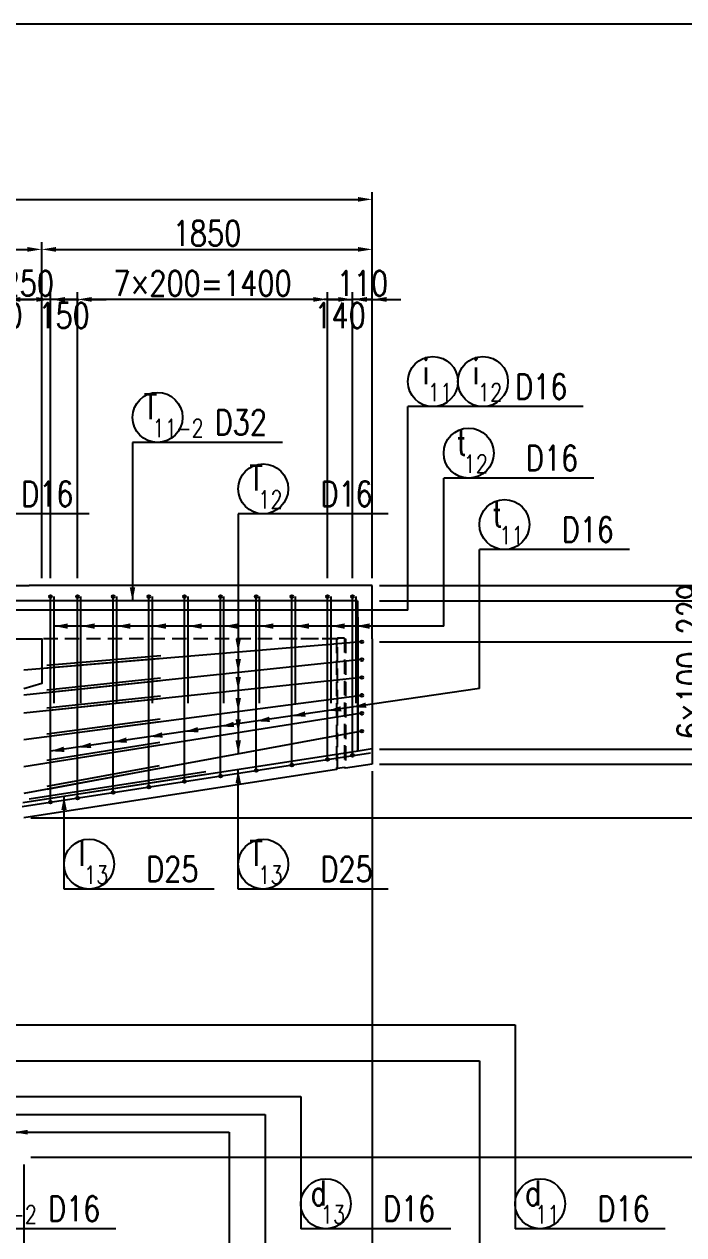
# Model space of a CAD drawing. Header units: millimetres. Extents: x -41433 to 131500, y -94900 to 39745.
# Drawn here: x 14152 to 17844, y -26274 to -19500 of the extents above; entities that cross this region are included whole.
import ezdxf
from ezdxf.enums import TextEntityAlignment as Align

# ---------------------------------------------------------------- set-up
doc = ezdxf.new("R2010")
doc.units = ezdxf.units.MM
doc.header["$LTSCALE"] = 160
doc.header["$MEASUREMENT"] = 0
doc.linetypes.add('DASHED', pattern=[0.75, 0.5, -0.25])
doc.layers.get('0').update_dxf_attribs({"linetype": 'CONTINUOUS'})
doc.layers.get('DEFPOINTS').update_dxf_attribs({"color": 53, "linetype": 'CONTINUOUS'})
for name, color, linetype in [('DIM', 6, 'CONTINUOUS'), ('DIM-L', 6, 'CONTINUOUS'), ('GAIKEI-KEIKAKU', 4, 'CONTINUOUS'), ('TEKKIN-C', 3, 'CONTINUOUS'), ('TEKKIN-S', 3, 'CONTINUOUS'), ('TEXT', 4, 'CONTINUOUS')]:
    doc.layers.add(name, color=color, linetype=linetype)
doc.styles.add('DIM-TEXT', font='ROMANS', dxfattribs={"width": 0.8, "bigfont": 'EXTFONT'})
doc.styles.add('romans', font='romans.shx', dxfattribs={"bigfont": 'extfont.shx'})
doc.dimstyles.new('DIM40', dxfattribs={"dimscale": 40, "dimtxt": 3.5, "dimasz": 2, "dimexe": 1, "dimexo": 1, "dimgap": 0.5, "dimtad": 1, "dimdec": 0, "dimzin": 9, "dimdsep": 46, "dimtxsty": 'DIM-TEXT', "dimcen": 0, "dimclrt": 4, "dimaunit": 1, "dimadec": 4, "dimazin": 0, "dimtfac": 1, "dimtdec": 0, "dimtix": 1, "dimtmove": 2, "dimatfit": 0, "dimfxl": 1, "dimlwd": -1, "dimlwe": -1, "dimarcsym": 0})

# ---------------------------------------------------------------- blocks, each defined once
blk = doc.blocks.new('*D774')
at = {"layer": 'DEFPOINTS', "color": 0, "transparency": 16777216}
for p in [(16100, -23640), (14150, -25840), (16100, -28300)]:
    blk.add_point(p, dxfattribs=at)
at = {"layer": 'DIM', "color": 0, "transparency": 16777216}
for p, q in [((16100, -23680), (16100, -28340)), ((14150, -25880), (14150, -28340)), ((14230, -28300), (16020, -28300))]:
    blk.add_line(p, q, dxfattribs=at)
for points in [[(14230, -28286.7), (14230, -28313.3), (14150, -28300)], [(16020, -28286.7), (16020, -28313.3), (16100, -28300)]]:
    blk.add_solid(points, dxfattribs=at)
at = {"layer": 'DIM', "color": 4, "transparency": 16777216, "insert": (15125, -28210), "char_height": 140, "attachment_point": 5, "style": 'DIM-TEXT'}
blk.add_mtext('1950', dxfattribs=at)
blk = doc.blocks.new('*D787')
at = {"layer": 'DEFPOINTS', "color": 0, "transparency": 16777216}
for p in [(16100, -20480), (10150, -21840), (16100, -22640)]:
    blk.add_point(p, dxfattribs=at)
at = {"layer": 'DIM', "color": 0, "transparency": 16777216}
for p, q in [((10150, -21800), (10150, -20440)), ((16100, -22600), (16100, -20440)), ((10230, -20480), (16020, -20480))]:
    blk.add_line(p, q, dxfattribs=at)
for points in [[(10230, -20466.7), (10230, -20493.3), (10150, -20480)], [(16020, -20466.7), (16020, -20493.3), (16100, -20480)]]:
    blk.add_solid(points, dxfattribs=at)
at = {"layer": 'DIM', "color": 4, "transparency": 16777216, "insert": (13125, -20390), "char_height": 140, "attachment_point": 5, "style": 'DIM-TEXT'}
blk.add_mtext('5950', dxfattribs=at)
blk = doc.blocks.new('*D794')
at = {"layer": 'DEFPOINTS', "color": 0, "transparency": 16777216}
for p in [(14250, -20760), (13250, -22640), (14250, -22640)]:
    blk.add_point(p, dxfattribs=at)
at = {"layer": 'DIM', "color": 0, "transparency": 16777216}
for p, q in [((13250, -22600), (13250, -20720)), ((14250, -22600), (14250, -20720)), ((13330, -20760), (14170, -20760))]:
    blk.add_line(p, q, dxfattribs=at)
for points in [[(13330, -20746.7), (13330, -20773.3), (13250, -20760)], [(14170, -20746.7), (14170, -20773.3), (14250, -20760)]]:
    blk.add_solid(points, dxfattribs=at)
at = {"layer": 'DIM', "color": 4, "transparency": 16777216, "insert": (13750, -20670), "char_height": 140, "attachment_point": 5, "style": 'DIM-TEXT'}
blk.add_mtext('1000', dxfattribs=at)
blk = doc.blocks.new('*D795')
at = {"layer": 'DEFPOINTS', "color": 0, "transparency": 16777216}
for p in [(16100, -20760), (14250, -22640), (16100, -22640)]:
    blk.add_point(p, dxfattribs=at)
at = {"layer": 'DIM', "color": 0, "transparency": 16777216}
for p, q in [((14250, -22600), (14250, -20720)), ((16100, -22600), (16100, -20720)), ((14330, -20760), (16020, -20760))]:
    blk.add_line(p, q, dxfattribs=at)
for points in [[(14330, -20746.7), (14330, -20773.3), (14250, -20760)], [(16020, -20746.7), (16020, -20773.3), (16100, -20760)]]:
    blk.add_solid(points, dxfattribs=at)
at = {"layer": 'DIM', "color": 4, "transparency": 16777216, "insert": (15175, -20670), "char_height": 140, "attachment_point": 5, "style": 'DIM-TEXT'}
blk.add_mtext('1850', dxfattribs=at)
blk = doc.blocks.new('*D798')
at = {"layer": 'DEFPOINTS', "color": 0, "transparency": 16777216}
for p in [(15990, -21040), (15990, -22640), (16100, -22640)]:
    blk.add_point(p, dxfattribs=at)
at = {"layer": 'DIM', "color": 0, "transparency": 16777216}
for p, q in [((15910, -21040), (15830, -21040)), ((15990, -22600), (15990, -21000)), ((16100, -21040), (15990, -21040)), ((16100, -22600), (16100, -21000)), ((16180, -21040), (16260, -21040))]:
    blk.add_line(p, q, dxfattribs=at)
for points in [[(15910, -21026.7), (15910, -21053.3), (15990, -21040)], [(16180, -21026.7), (16180, -21053.3), (16100, -21040)]]:
    blk.add_solid(points, dxfattribs=at)
at = {"layer": 'DIM', "color": 4, "transparency": 16777216, "insert": (16045, -20950), "char_height": 140, "attachment_point": 5, "style": 'DIM-TEXT'}
blk.add_mtext('110', dxfattribs=at)
blk = doc.blocks.new('*D799')
at = {"layer": 'DEFPOINTS', "color": 0, "transparency": 16777216}
for p in [(16100, -22640), (14150, -25840), (18760, -25840)]:
    blk.add_point(p, dxfattribs=at)
at = {"layer": 'DIM', "color": 0, "transparency": 16777216}
for p, q in [((16140, -22640), (18800, -22640)), ((18760, -22720), (18760, -25760)), ((14190, -25840), (18800, -25840))]:
    blk.add_line(p, q, dxfattribs=at)
for points in [[(18746.7, -22720), (18773.3, -22720), (18760, -22640)], [(18746.7, -25760), (18773.3, -25760), (18760, -25840)]]:
    blk.add_solid(points, dxfattribs=at)
at = {"layer": 'DIM', "color": 4, "transparency": 16777216, "insert": (18670, -24240), "char_height": 140, "attachment_point": 5, "rotation": 90, "style": 'DIM-TEXT'}
blk.add_mtext('3200', dxfattribs=at)
blk = doc.blocks.new('*D800')
at = {"layer": 'DEFPOINTS', "color": 0, "transparency": 16777216}
for p in [(14150, -23940), (14150, -25840), (18480, -25840)]:
    blk.add_point(p, dxfattribs=at)
at = {"layer": 'DIM', "color": 0, "transparency": 16777216}
for p, q in [((14190, -23940), (18520, -23940)), ((18480, -24020), (18480, -25760)), ((14190, -25840), (18520, -25840))]:
    blk.add_line(p, q, dxfattribs=at)
for points in [[(18466.7, -24020), (18493.3, -24020), (18480, -23940)], [(18466.7, -25760), (18493.3, -25760), (18480, -25840)]]:
    blk.add_solid(points, dxfattribs=at)
at = {"layer": 'DIM', "color": 4, "transparency": 16777216, "insert": (18390, -24890), "char_height": 140, "attachment_point": 5, "rotation": 90, "style": 'DIM-TEXT'}
blk.add_mtext('1900', dxfattribs=at)
blk = doc.blocks.new('*D801')
at = {"layer": 'DEFPOINTS', "color": 0, "transparency": 16777216}
for p in [(16100, -22640), (16100, -23640), (18480, -23640)]:
    blk.add_point(p, dxfattribs=at)
at = {"layer": 'DIM', "color": 0, "transparency": 16777216}
for p, q in [((16140, -22640), (18520, -22640)), ((18480, -22720), (18480, -23560)), ((16140, -23640), (18520, -23640))]:
    blk.add_line(p, q, dxfattribs=at)
for points in [[(18466.7, -22720), (18493.3, -22720), (18480, -22640)], [(18466.7, -23560), (18493.3, -23560), (18480, -23640)]]:
    blk.add_solid(points, dxfattribs=at)
at = {"layer": 'DIM', "color": 4, "transparency": 16777216, "insert": (18390, -23140), "char_height": 140, "attachment_point": 5, "rotation": 90, "style": 'DIM-TEXT'}
blk.add_mtext('1000', dxfattribs=at)
blk = doc.blocks.new('*D802')
at = {"layer": 'DEFPOINTS', "color": 0, "transparency": 16777216}
for p in [(16100, -23640), (14150, -23940), (18480, -23940)]:
    blk.add_point(p, dxfattribs=at)
at = {"layer": 'DIM', "color": 0, "transparency": 16777216}
for p, q in [((18480, -23560), (18480, -23480)), ((16140, -23640), (18520, -23640)), ((18480, -23640), (18480, -23940)), ((14190, -23940), (18520, -23940)), ((18480, -24020), (18480, -24100))]:
    blk.add_line(p, q, dxfattribs=at)
for points in [[(18466.7, -23560), (18493.3, -23560), (18480, -23640)], [(18466.7, -24020), (18493.3, -24020), (18480, -23940)]]:
    blk.add_solid(points, dxfattribs=at)
at = {"layer": 'DIM', "color": 4, "transparency": 16777216, "insert": (18390, -23790), "char_height": 140, "attachment_point": 5, "rotation": 90, "style": 'DIM-TEXT'}
blk.add_mtext('300', dxfattribs=at)
blk = doc.blocks.new('*D806')
at = {"layer": 'DEFPOINTS', "color": 0, "transparency": 16777216}
for p in [(13950, -21040), (13950, -22640), (14050, -22640)]:
    blk.add_point(p, dxfattribs=at)
at = {"layer": 'DIM', "color": 0, "transparency": 16777216}
for p, q in [((13870, -21040), (13790, -21040)), ((13950, -22600), (13950, -21000)), ((14050, -21040), (13950, -21040)), ((14050, -22600), (14050, -21000)), ((14130, -21040), (14210, -21040))]:
    blk.add_line(p, q, dxfattribs=at)
for points in [[(13870, -21026.7), (13870, -21053.3), (13950, -21040)], [(14130, -21026.7), (14130, -21053.3), (14050, -21040)]]:
    blk.add_solid(points, dxfattribs=at)
at = {"layer": 'DIM', "color": 4, "transparency": 16777216, "insert": (14000, -21130), "char_height": 140, "attachment_point": 5, "style": 'DIM-TEXT'}
blk.add_mtext('100', dxfattribs=at)
blk = doc.blocks.new('*D807')
at = {"layer": 'DEFPOINTS', "color": 0, "transparency": 16777216}
for p in [(14050, -21040), (14050, -22640), (14300, -22640)]:
    blk.add_point(p, dxfattribs=at)
at = {"layer": 'DIM', "color": 0, "transparency": 16777216}
for p, q in [((13970, -21040), (13890, -21040)), ((14050, -22600), (14050, -21000)), ((14300, -21040), (14050, -21040)), ((14300, -22600), (14300, -21000)), ((14380, -21040), (14460, -21040))]:
    blk.add_line(p, q, dxfattribs=at)
for points in [[(13970, -21026.7), (13970, -21053.3), (14050, -21040)], [(14380, -21026.7), (14380, -21053.3), (14300, -21040)]]:
    blk.add_solid(points, dxfattribs=at)
at = {"layer": 'DIM', "color": 4, "transparency": 16777216, "insert": (14175, -20950), "char_height": 140, "attachment_point": 5, "style": 'DIM-TEXT'}
blk.add_mtext('250', dxfattribs=at)
blk = doc.blocks.new('*D810')
at = {"layer": 'DEFPOINTS', "color": 0, "transparency": 16777216}
for p in [(14450, -21040), (14450, -22640), (15850, -22640)]:
    blk.add_point(p, dxfattribs=at)
at = {"layer": 'DIM', "color": 0, "transparency": 16777216}
for p, q in [((14450, -22600), (14450, -21000)), ((15770, -21040), (14530, -21040)), ((15850, -22600), (15850, -21000))]:
    blk.add_line(p, q, dxfattribs=at)
for points in [[(14530, -21026.7), (14530, -21053.3), (14450, -21040)], [(15770, -21026.7), (15770, -21053.3), (15850, -21040)]]:
    blk.add_solid(points, dxfattribs=at)
at = {"layer": 'DIM', "color": 4, "transparency": 16777216, "insert": (15150, -20950), "char_height": 140, "attachment_point": 5, "style": 'DIM-TEXT'}
blk.add_mtext('7×200=1400', dxfattribs=at)
blk = doc.blocks.new('*D811')
at = {"layer": 'DEFPOINTS', "color": 0, "transparency": 16777216}
for p in [(16100, -22640), (16100, -22727), (18200, -22727)]:
    blk.add_point(p, dxfattribs=at)
at = {"layer": 'DIM', "color": 0, "transparency": 16777216}
for p, q in [((18200, -22560), (18200, -22480)), ((16140, -22640), (18240, -22640)), ((18200, -22640), (18200, -22727)), ((16140, -22727), (18240, -22727)), ((18200, -22807), (18200, -22887))]:
    blk.add_line(p, q, dxfattribs=at)
for points in [[(18186.7, -22560), (18213.3, -22560), (18200, -22640)], [(18186.7, -22807), (18213.3, -22807), (18200, -22727)]]:
    blk.add_solid(points, dxfattribs=at)
at = {"layer": 'DIM', "color": 4, "transparency": 16777216, "insert": (18110, -22683.5), "char_height": 140, "attachment_point": 5, "rotation": 90, "style": 'DIM-TEXT'}
blk.add_mtext('87', dxfattribs=at)
blk = doc.blocks.new('*D812')
at = {"layer": 'DEFPOINTS', "color": 0, "transparency": 16777216}
for p in [(16100, -22955.8), (16100, -23555.8), (18200, -23555.8)]:
    blk.add_point(p, dxfattribs=at)
at = {"layer": 'DIM', "color": 0, "transparency": 16777216}
for p, q in [((16140, -22955.8), (18240, -22955.8)), ((18200, -23035.8), (18200, -23475.8)), ((16140, -23555.8), (18240, -23555.8))]:
    blk.add_line(p, q, dxfattribs=at)
for points in [[(18186.7, -23035.8), (18213.3, -23035.8), (18200, -22955.8)], [(18186.7, -23475.8), (18213.3, -23475.8), (18200, -23555.8)]]:
    blk.add_solid(points, dxfattribs=at)
at = {"layer": 'DIM', "color": 4, "transparency": 16777216, "insert": (17993.3, -23255.8), "char_height": 140, "attachment_point": 5, "rotation": 90, "style": 'DIM-TEXT'}
blk.add_mtext('6×100\\P=600', dxfattribs=at)
blk = doc.blocks.new('*D813')
at = {"layer": 'DEFPOINTS', "color": 0, "transparency": 16777216}
for p in [(16100, -23555.8), (16100, -23640), (18200, -23640)]:
    blk.add_point(p, dxfattribs=at)
at = {"layer": 'DIM', "color": 0, "transparency": 16777216}
for p, q in [((18200, -23475.8), (18200, -23395.8)), ((16140, -23555.8), (18240, -23555.8)), ((18200, -23555.8), (18200, -23640)), ((16140, -23640), (18240, -23640)), ((18200, -23720), (18200, -23800))]:
    blk.add_line(p, q, dxfattribs=at)
for points in [[(18186.7, -23475.8), (18213.3, -23475.8), (18200, -23555.8)], [(18186.7, -23720), (18213.3, -23720), (18200, -23640)]]:
    blk.add_solid(points, dxfattribs=at)
at = {"layer": 'DIM', "color": 4, "transparency": 16777216, "insert": (18110, -23647.9), "char_height": 140, "attachment_point": 5, "rotation": 90, "style": 'DIM-TEXT'}
blk.add_mtext('84', dxfattribs=at)
blk = doc.blocks.new('ARROW_4')
at = {"color": 0}
blk.add_solid([(0, 0), (-1, 0.2), (-1, -0.2)], dxfattribs=at)
blk = doc.blocks.new('*D816')
at = {"layer": 'DEFPOINTS', "color": 0, "transparency": 16777216}
for p in [(15990, -21040), (15850, -22640), (15990, -22640)]:
    blk.add_point(p, dxfattribs=at)
at = {"layer": 'DIM', "color": 0, "transparency": 16777216}
for p, q in [((15770, -21040), (15690, -21040)), ((15850, -22600), (15850, -21000)), ((15850, -21040), (15990, -21040)), ((15990, -22600), (15990, -21000)), ((16070, -21040), (16150, -21040))]:
    blk.add_line(p, q, dxfattribs=at)
for points in [[(15770, -21026.7), (15770, -21053.3), (15850, -21040)], [(16070, -21026.7), (16070, -21053.3), (15990, -21040)]]:
    blk.add_solid(points, dxfattribs=at)
at = {"layer": 'DIM', "color": 4, "transparency": 16777216, "insert": (15920, -21130), "char_height": 140, "attachment_point": 5, "style": 'DIM-TEXT'}
blk.add_mtext('140', dxfattribs=at)
blk = doc.blocks.new('*D824')
at = {"layer": 'DEFPOINTS', "color": 0, "transparency": 16777216}
for p in [(16100, -22727), (16100, -22955.8), (18200, -22955.8)]:
    blk.add_point(p, dxfattribs=at)
at = {"layer": 'DIM', "color": 0, "transparency": 16777216}
for p, q in [((16140, -22727), (18240, -22727)), ((18200, -22807), (18200, -22875.8)), ((16140, -22955.8), (18240, -22955.8))]:
    blk.add_line(p, q, dxfattribs=at)
for points in [[(18186.7, -22807), (18213.3, -22807), (18200, -22727)], [(18186.7, -22875.8), (18213.3, -22875.8), (18200, -22955.8)]]:
    blk.add_solid(points, dxfattribs=at)
at = {"layer": 'DIM', "color": 4, "transparency": 16777216, "insert": (17993.3, -22771.4), "char_height": 140, "attachment_point": 5, "rotation": 90, "style": 'DIM-TEXT'}
blk.add_mtext('229\\P ', dxfattribs=at)
blk = doc.blocks.new('*D1649')
at = {"layer": 'DEFPOINTS', "color": 0, "transparency": 16777216}
for p in [(14300, -21040), (14300, -22640), (14450, -22640)]:
    blk.add_point(p, dxfattribs=at)
at = {"layer": 'DIM', "color": 0, "transparency": 16777216}
for p, q in [((14220, -21040), (14140, -21040)), ((14300, -22600), (14300, -21000)), ((14450, -21040), (14300, -21040)), ((14450, -22600), (14450, -21000)), ((14530, -21040), (14610, -21040))]:
    blk.add_line(p, q, dxfattribs=at)
for points in [[(14220, -21026.7), (14220, -21053.3), (14300, -21040)], [(14530, -21026.7), (14530, -21053.3), (14450, -21040)]]:
    blk.add_solid(points, dxfattribs=at)
at = {"layer": 'DIM', "color": 4, "transparency": 16777216, "insert": (14375, -21130), "char_height": 140, "attachment_point": 5, "style": 'DIM-TEXT'}
blk.add_mtext('150', dxfattribs=at)

msp = doc.modelspace()

# ---------------------------------------------------------------- linework, layer by layer
at = {"layer": 'DEFPOINTS'}
for p, q in [((16100, -23555.52), (16021.5, -23567.59)), ((14140.42, -23877.73), (16090.42, -23577.73))]:
    msp.add_line(p, q, dxfattribs=at)
at = {"layer": 'DEFPOINTS', "flags": 128}
msp.add_lwpolyline([(31500, -19500), (0, -19500), (0, -39900), (31500, -39900)], close=True, dxfattribs=at)
at = {"layer": 'DEFPOINTS'}
for centre in [(14300, -22703), (14450, -22703), (14650, -22703), (14850, -22703), (15050, -22703), (15250, -22703), (15450, -22703), (15650, -22703), (15850, -22703), (15990, -22703), (16042, -22955.76), (16042, -23055.76), (16042, -23155.76), (16042, -23255.76), (16042, -23355.76), (16042, -23455.76), (15650, -23645.49), (15850, -23614.72), (15990, -23591.11), (15250, -23707.03), (15450, -23676.26), (14850, -23768.57), (15050, -23737.8), (14450, -23830.1), (14650, -23799.34), (14300, -23853.18)]:
    msp.add_circle(centre, 8, dxfattribs=at)
at = {"layer": 'DIM-L'}
for p, q in [((16300, -22778), (16300, -21640)), ((17280, -21640), (16300, -21640)), ((14758.32, -21840), (14758.32, -22727)), ((15598.32, -21840), (14758.32, -21840)), ((16500, -22868), (16500, -22040)), ((17340, -22040), (16500, -22040)), ((14515, -22240), (13675, -22240)), ((16190, -22240), (15350, -22240)), ((15350, -22240), (15350, -23583.34)), ((17540, -22440), (16700, -22440)), ((16700, -23217.81), (16700, -22440)), ((16300, -22778), (13970, -22778)), ((16500, -22868), (14320, -22868)), ((16700, -23217.81), (14300, -23568.24)), ((15350, -24340), (15350, -23670.9)), ((14375, -24340), (14375, -23820.9)), ((15215, -24340), (14375, -24340)), ((16190, -24340), (15350, -24340)), ((10450, -25100), (16900, -25100)), ((16900, -25100), (16900, -26240)), ((10233.91, -25300), (16700, -25300)), ((16700, -25300), (16700, -26640)), ((10550, -25500), (15700, -25500)), ((15700, -25500), (15700, -26240)), ((10350, -25600), (15500, -25600)), ((15500, -25600), (15500, -26640)), ((11024, -25700), (15300, -25700)), ((15300, -25700), (15300, -27040)), ((14665, -26240), (13825, -26240)), ((16540, -26240), (15700, -26240)), ((17740, -26240), (16900, -26240))]:
    msp.add_line(p, q, dxfattribs=at)
for centre in [(16440, -21500), (16720, -21500), (14898.32, -21700), (16640, -21900), (15490, -22100), (16840, -22300), (14515, -24200), (15490, -24200), (15840, -26100), (17040, -26100)]:
    msp.add_circle(centre, 140, dxfattribs=at)
msp.add_solid([(14172, -25713.33), (14172, -25686.67), (14092, -25700)], dxfattribs=at)
at = {"layer": 'GAIKEI-KEIKAKU'}
for p, q in [((6120, -22640), (14180, -22640)), ((16100, -22640), (14180, -22640)), ((16100, -22940), (16100, -22640)), ((16100, -22940), (16100, -23640)), ((16100, -23640), (15950, -23663.08)), ((15900, -23670.77), (14150, -23940)), ((15900, -23670.77), (15905, -23664.94)), ((15945, -23658.79), (15905, -23664.94)), ((15950, -23663.08), (15945, -23658.79))]:
    msp.add_line(p, q, dxfattribs=at)
at = {"layer": 'GAIKEI-KEIKAKU', "linetype": 'DASHED'}
for p, q in [((15900, -22940), (14250, -22940)), ((15650, -22940), (15645, -22935)), ((15800, -22940), (15650, -22940)), ((15905, -22935), (15900, -22940)), ((15900, -22940), (15900, -23670.77)), ((15905, -23664.94), (15905, -22935)), ((15945, -22935), (15905, -22935)), ((15945, -22935), (15945, -23658.79)), ((15950, -22940), (15950, -23663.08))]:
    msp.add_line(p, q, dxfattribs=at)
at = {"layer": 'GAIKEI-KEIKAKU', "flags": 128}
msp.add_lwpolyline([(13350, -23218.57), (13250, -23190), (13250, -22940), (14250, -22940), (14250, -23190), (14150, -23218.57)], dxfattribs=at)
at = {"layer": 'TEKKIN-C'}
for p, q in [((16018, -22727), (7800, -22727)), ((16018, -22727), (16018, -23567.59)), ((16021.5, -23567.59), (16021.5, -22817.59)), ((16042, -22955.52), (14150, -23114)), ((16042, -23055.52), (14150, -23255)), ((14917.31, -23034.73), (14279.55, -23088.15)), ((14917.31, -23049.73), (14279.55, -23103.15)), ((16042, -23155.52), (14150, -23355)), ((14915.76, -23159.26), (14279.28, -23226.37)), ((14915.76, -23174.26), (14279.28, -23241.37)), ((16042, -23255.52), (14150, -23505)), ((14915.76, -23259.26), (14279.28, -23326.37)), ((14915.76, -23274.26), (14279.28, -23341.37)), ((16042, -23355.52), (14150, -23655)), ((14913.39, -23389.34), (14278.88, -23473.01)), ((14913.39, -23404.34), (14278.88, -23488.01)), ((16042, -23455.52), (14150, -23805)), ((16021.5, -23567.59), (14180, -23850.9)), ((14910.53, -23519.62), (14278.4, -23619.68)), ((14910.53, -23534.62), (14278.4, -23634.68)), ((15168.37, -23698.85), (14143.61, -23856.5)), ((15168.37, -23683.85), (14180, -23835.9)), ((14907.19, -23650.13), (14277.84, -23766.39)), ((14907.19, -23665.13), (14277.84, -23781.39))]:
    msp.add_line(p, q, dxfattribs=at)
at = {"layer": 'TEKKIN-S'}
for p, q in [((14300, -23853.18), (14300, -22703)), ((14320, -23299), (14320, -22703)), ((14450, -23830.1), (14450, -22703)), ((14470, -23299), (14470, -22703)), ((14650, -23799.34), (14650, -22703)), ((14670, -23299), (14670, -22703)), ((14850, -23768.57), (14850, -22703)), ((14870, -23299), (14870, -22703)), ((15050, -23737.8), (15050, -22703)), ((15070, -23299), (15070, -22703)), ((15250, -23707.03), (15250, -22703)), ((15270, -23299), (15270, -22703)), ((15450, -23676.26), (15450, -22703)), ((15470, -23299), (15470, -22703)), ((15650, -23645.49), (15650, -22703)), ((15670, -23299), (15670, -22703)), ((15850, -23614.72), (15850, -22703)), ((15870, -23299), (15870, -22703)), ((15990, -23593.18), (15990, -22703)), ((16010, -23299), (16010, -22703))]:
    msp.add_line(p, q, dxfattribs=at)

# ---------------------------------------------------------------- block references
at = {"layer": 'DIM-L', "yscale": 76, "zscale": 76}
for p, xscale, rotation in [((14758.32, -22727), 76, 270), ((15350, -23013.48), -76, 90), ((15350, -23128.48), -76, 90), ((15350, -23228.48), -76, 90), ((15350, -23346.77), -76, 90), ((15990, -23321.48), -76, 8.307107205255697), ((15650, -23371.12), -76, 8.307107205255697), ((15850, -23341.92), -76, 8.307107205255697), ((15050, -23458.73), -76, 8.307107205255697), ((15250, -23429.53), -76, 8.307107205255697), ((15350, -23465.05), -76, 90), ((15450, -23400.33), -76, 8.307107205255697), ((14650, -23517.13), -76, 8.307107205255697), ((14850, -23487.93), -76, 8.307107205255697), ((14300, -23568.24), -76, 8.307107205255697), ((14450, -23546.34), -76, 8.307107205255697), ((15350, -23583.34), -76, 90), ((15350, -23670.9), -76, 270), ((14375, -23820.9), -76, 270)]:
    msp.add_blockref('ARROW_4', p, dxfattribs=dict(at, xscale=xscale, rotation=rotation))
at = {"layer": 'DIM-L', "xscale": -76, "yscale": 76, "zscale": 76}
for p in [(14320, -22868), (14470, -22868), (14670, -22868), (14870, -22868), (15070, -22868), (15270, -22868), (15470, -22868), (15670, -22868), (15870, -22868), (16010, -22868)]:
    msp.add_blockref('ARROW_4', p, dxfattribs=at)

# ---------------------------------------------------------------- texts
at = {"layer": 'TEXT', "style": 'romans', "width": 0.8}
for s, height, p in [('i', 140, (16400, -21440)), ('i', 140, (16680, -21440)), ('11', 100, (16480, -21560)), ('12', 100, (16760, -21560)), ('T', 140, (14858.32, -21640)), ('11', 100, (14938.32, -21760)), ('-2', 100, (15078.32, -21760)), ('t', 140, (16600, -21840)), ('12', 100, (16680, -21960)), ('T', 140, (15450, -22040)), ('12', 100, (15530, -22160)), ('t', 140, (16800, -22240)), ('11', 100, (16880, -22360)), ('I', 140, (14475, -24140)), ('T', 140, (15450, -24140)), ('13', 100, (14555, -24260)), ('13', 100, (15530, -24260)), ('d', 140, (15800, -26040)), ('d', 140, (17000, -26040)), ('-2', 100, (14145, -26160)), ('13', 100, (15880, -26160)), ('11', 100, (17080, -26160))]:
    msp.add_text(s, height=height, rotation=0.000107, dxfattribs=at).set_placement(p, align=Align.MIDDLE)
for s, p in [('D16', (16900, -21640)), ('D32', (15218.32, -21840)), ('D16', (16960, -22040)), ('D16', (14135, -22240)), ('D16', (15810, -22240)), ('D16', (17160, -22440)), ('D25', (14835, -24340)), ('D25', (15810, -24340)), ('D16', (14285, -26240)), ('D16', (16160, -26240)), ('D16', (17360, -26240))]:
    msp.add_text(s, height=140, rotation=0.000107, dxfattribs=at).set_placement(p, align=Align.BOTTOM_LEFT)

# ---------------------------------------------------------------- dimensions: what is measured, and where the dimension line sits
at = {"layer": 'DIM'}
for base, p1, p2, picture, middle in [((16100, -20480), (10150, -21840), (16100, -22640), '*D787', (13125, -20390)), ((14250, -20760), (13250, -22640), (14250, -22640), '*D794', (13750, -20670)), ((16100, -20760), (14250, -22640), (16100, -22640), '*D795', (15175, -20670)), ((16100, -28300), (14150, -25840), (16100, -23640), '*D774', (15125, -28210))]:
    dim = msp.add_linear_dim(base=base, p1=p1, p2=p2, dimstyle='DIM40', dxfattribs=at)
    dim.commit()
    dim.dimension.update_dxf_attribs({"geometry": picture, "text_midpoint": middle})
for base, p1, p2, angle, picture, middle in [((14050, -21040), (14300, -22640), (14050, -22640), 180, '*D807', (14175, -20950)), ((15990, -21040), (16100, -22640), (15990, -22640), 180, '*D798', (16045, -20950)), ((18200, -22727), (16100, -22640), (16100, -22727), 90, '*D811', (18110, -22683.5)), ((18760, -25840), (16100, -22640), (14150, -25840), 90, '*D799', (18670, -24240)), ((18480, -23640), (16100, -22640), (16100, -23640), 90, '*D801', (18390, -23140)), ((18480, -23940), (16100, -23640), (14150, -23940), 90, '*D802', (18390, -23790)), ((18480, -25840), (14150, -23940), (14150, -25840), 90, '*D800', (18390, -24890))]:
    dim = msp.add_linear_dim(base=base, p1=p1, p2=p2, angle=angle, dimstyle='DIM40', dxfattribs=at)
    dim.commit()
    dim.dimension.update_dxf_attribs({"geometry": picture, "text_midpoint": middle})
for base, p1, p2, angle, text, picture, middle in [((14450, -21040), (15850, -22640), (14450, -22640), 180, '7×200=<>', '*D810', (15150, -20950)), ((13950, -21040), (14050, -22640), (13950, -22640), 180, '\\X<>', '*D806', (14000, -21040)), ((14300, -21040), (14450, -22640), (14300, -22640), 180, '\\X<>', '*D1649', (14375, -21040)), ((15990, -21040), (15850, -22640), (15990, -22640), 180, '\\X<>', '*D816', (15920, -21040)), ((18200, -23555.76), (16100, -22955.76), (16100, -23555.76), 90, '6×100\\P=<>', '*D812', (17993.33, -23255.76))]:
    dim = msp.add_linear_dim(base=base, p1=p1, p2=p2, angle=angle, text=text, dimstyle='DIM40', dxfattribs=at)
    dim.commit()
    dim.dimension.update_dxf_attribs({"geometry": picture, "text_midpoint": middle})
dim = msp.add_linear_dim(base=(18200, -22955.76), p1=(16100, -22727), p2=(16100, -22955.76), angle=90, text='<>\\P ', dimstyle='DIM40', dxfattribs=at)
dim.commit()
dim.dimension.update_dxf_attribs({"geometry": '*D824', "text_midpoint": (17993.33, -22771.38), "dimtype": 160})
dim = msp.add_linear_dim(base=(18200, -23640), p1=(16100, -23555.76), p2=(16100, -23640), angle=90, dimstyle='DIM40', dxfattribs=at)
dim.commit()
dim.dimension.update_dxf_attribs({"geometry": '*D813', "text_midpoint": (18110, -23647.88), "dimtype": 160})

doc.saveas('drawing.dxf')
